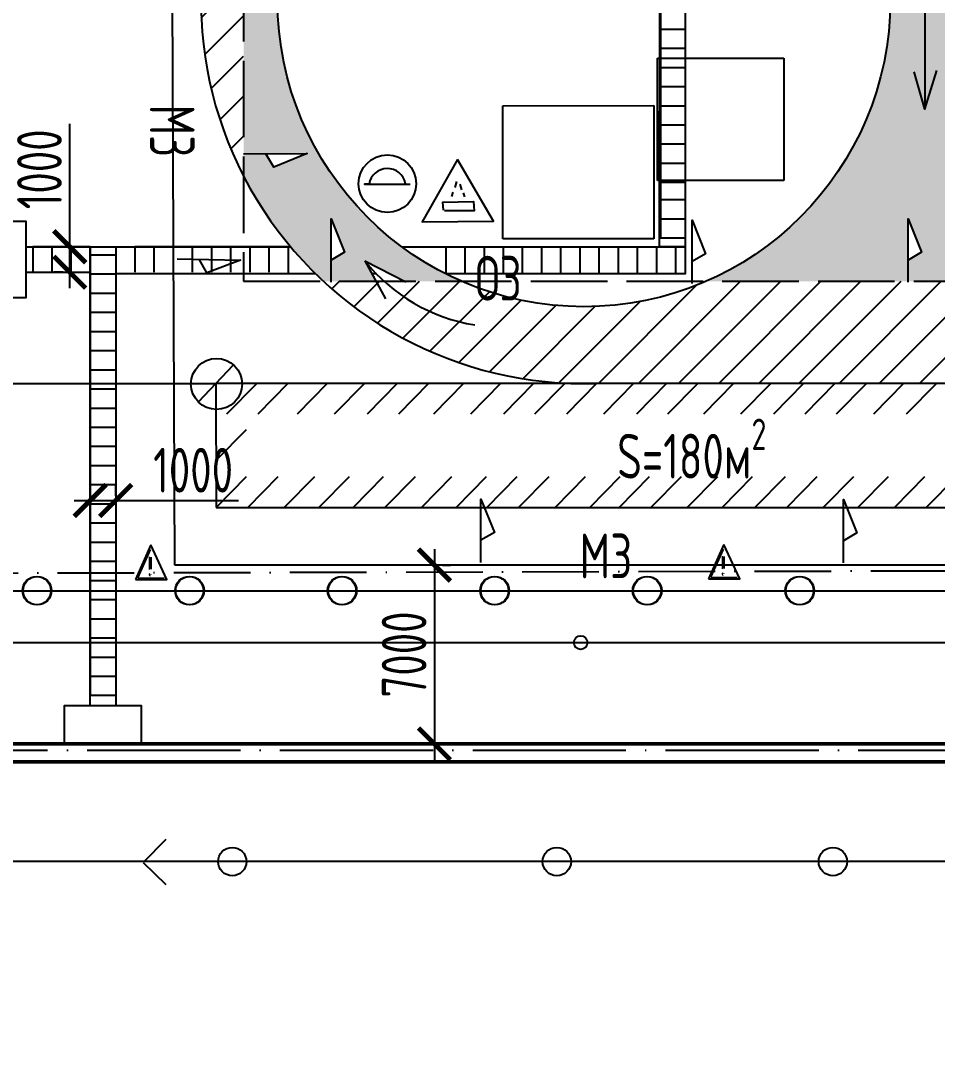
# Paper-space layout 'СГП' of a CAD drawing. Header units: millimetres. Extents: x 1 to 2190, y 0 to 1001.
# Drawn here: x 335.8 to 407.6, y 249.8 to 331 of the extents above; entities that cross this region are included whole.
import ezdxf

# ---------------------------------------------------------------- set-up
doc = ezdxf.new("R2010")
doc.units = ezdxf.units.MM
doc.header["$LTSCALE"] = 0.5
for name, pattern in [('ACAD_ISO02W100', [15, 12, -3]), ('ACAD_ISO04W100', [30, 24, -3, 0, -3]), ('ACAD_ISO10W100', [18, 12, -3, 0, -3])]:
    doc.linetypes.add(name, pattern=pattern)
for name, color, linetype in [('оси', 7, 'ACAD_ISO04W100'), ('построения', 6, 'Continuous'), ('размеры', 7, 'Continuous'), ('тонкие', 7, 'Continuous')]:
    doc.layers.add(name, color=color, linetype=linetype)
doc.layers.add('ТОЛСТЫЕ', color=1, linetype='Continuous', lineweight=50)
doc.layers.add('ТОНКИЕе', color=7, linetype='Continuous', lineweight=25)
doc.styles.add('Наклонный', font='isocpeur.ttf', dxfattribs={"width": 0.7, "height": 3.5})
doc.linetypes.add('119-1 Кабель высоковольтный подземный', pattern='A,8,-2,[31,Russia-GOST_Topo.shx,S=0.15,R=180,X=0,Y=0],1,[31,Russia-GOST_Topo.shx,S=0.1,R=180,X=0,Y=0],6,[31,Russia-GOST_Topo.shx,S=0.1,R=0,X=0,Y=0],1,[31,Russia-GOST_Topo.shx,S=0.15,R=0,X=0,Y=0],-2', length=20)
doc.linetypes.add('486 Границы государственных заповедников', pattern='A,0,3,[11,Russia-GOST_Topo.shx,S=0.05,R=0,X=0,Y=0],3,-2,3,[11,Russia-GOST_Topo.shx,S=0.05,R=180,X=0,Y=0],3,-2', length=16)
doc.dimstyles.new('СТРОИТЕЛЬНЫЙ', dxfattribs={"dimtxt": 3.5, "dimasz": 2.5, "dimexe": 1.25, "dimexo": 0.625, "dimtad": 1, "dimdec": 0, "dimlfac": 500, "dimdsep": 46, "dimtxsty": 'Наклонный', "dimblk1": 'ARCHTICK', "dimblk2": 'ARCHTICK', "dimsah": 1, "dimcen": 0, "dimdle": 1.25, "dimadec": 0, "dimazin": 0, "dimtfac": 0.75, "dimtdec": 0, "dimtmove": 0, "dimatfit": 3, "dimldrblk": 'ARCHTICK', "dimfxl": 1, "dimtolj": 1, "dimtzin": 0, "dimarcsym": 0})
picture_1 = doc.add_image_def('image2.png', size_in_pixel=(508, 491))
picture_2 = doc.add_image_def('image3.png', size_in_pixel=(320, 282))
pattern_1 = [(45, (-0.07652394765045756, 0.05258672223175154), (-1.571544821187102, 1.571544821187102), [])]

# ---------------------------------------------------------------- blocks, each defined once
blk = doc.blocks.new('_ArchTick')
at = {"color": 0, "linetype": 'ByBlock', "const_width": 0.15}
blk.add_lwpolyline([(-0.5, -0.5), (0.5, 0.5)], dxfattribs=at)
blk = doc.blocks.new('*D859')
at = {"layer": 'Defpoints', "color": 0, "transparency": 16777216}
for p in [(368.1981879069712, 288.3568767753016), (347.9125243364034, 274.3582219300297), (368.1981879069717, 274.3582219300297)]:
    blk.add_point(p, dxfattribs=at)
at = {"layer": 'размеры', "color": 0, "lineweight": -2, "transparency": 16777216}
for p, q in [((368.1981879069717, 289.6068767753016), (368.1981879069717, 273.1082219300297)), ((368.8231879069712, 288.3568767753016), (369.4481879069717, 288.3568767753016)), ((348.5375243364034, 274.3582219300297), (369.4481879069717, 274.3582219300297))]:
    blk.add_line(p, q, dxfattribs=at)
at = {"layer": 'размеры', "color": 0, "lineweight": -2, "transparency": 16777216, "xscale": 2.5, "yscale": 2.5, "zscale": 2.5}
for p, rotation in [((368.1981879069717, 288.3568767753016), 90), ((368.1981879069717, 274.3582219300297), 270)]:
    blk.add_blockref('_ArchTick', p, dxfattribs=dict(at, rotation=rotation))
at = {"layer": 'размеры', "color": 0, "transparency": 16777216, "insert": (365.8231879069717, 281.3575493526656), "char_height": 3.5, "attachment_point": 5, "rotation": 90, "style": 'Наклонный'}
blk.add_mtext('\\A1;7000', dxfattribs=at)
blk = doc.blocks.new('*D992')
at = {"layer": 'Defpoints', "color": 0, "transparency": 16777216}
for p in [(339.6342780883472, 313.288866231655), (339.7308509269052, 313.288866231655), (339.7308509269052, 311.288866231655)]:
    blk.add_point(p, dxfattribs=at)
at = {"layer": 'размеры', "color": 0, "lineweight": -2, "transparency": 16777216}
for p, q in [((339.6342780883472, 313.288866231655), (339.6342780883472, 322.918866231655)), ((339.1058509269052, 313.288866231655), (338.3842780883472, 313.288866231655)), ((339.6342780883472, 310.038866231655), (339.6342780883472, 313.288866231655)), ((339.1058509269052, 311.288866231655), (338.3842780883472, 311.288866231655))]:
    blk.add_line(p, q, dxfattribs=at)
at = {"layer": 'размеры', "color": 0, "lineweight": -2, "transparency": 16777216, "xscale": 2.5, "yscale": 2.5, "zscale": 2.5}
for p, rotation in [((339.6342780883472, 313.288866231655), 90), ((339.6342780883472, 311.288866231655), 270)]:
    blk.add_blockref('_ArchTick', p, dxfattribs=dict(at, rotation=rotation))
at = {"layer": 'размеры', "color": 0, "transparency": 16777216, "insert": (337.2592780883472, 319.3538662316549), "char_height": 3.5, "attachment_point": 5, "rotation": 90, "style": 'Наклонный'}
blk.add_mtext('\\A1;1000', dxfattribs=at)
blk = doc.blocks.new('*D993')
at = {"layer": 'Defpoints', "color": 0, "transparency": 16777216}
for p in [(341.2308509269051, 293.161807571384), (343.2308509269051, 293.4152042050182), (343.2308509269051, 293.161807571384)]:
    blk.add_point(p, dxfattribs=at)
at = {"layer": 'размеры', "color": 0, "lineweight": -2, "transparency": 16777216}
for p, q in [((341.2308509269051, 293.786807571384), (341.2308509269051, 294.6652042050182)), ((343.2308509269051, 293.786807571384), (343.2308509269051, 294.6652042050182)), ((339.9808509269051, 293.4152042050182), (343.2308509269051, 293.4152042050182)), ((343.2308509269051, 293.4152042050182), (352.8608509269051, 293.4152042050182))]:
    blk.add_line(p, q, dxfattribs=at)
at = {"layer": 'размеры', "color": 0, "lineweight": -2, "transparency": 16777216, "xscale": 2.5, "yscale": 2.5, "zscale": 2.5, "rotation": 180}
blk.add_blockref('_ArchTick', (341.2308509269051, 293.4152042050182), dxfattribs=at)
at = {"layer": 'размеры', "color": 0, "lineweight": -2, "transparency": 16777216, "xscale": 2.5, "yscale": 2.5, "zscale": 2.5}
blk.add_blockref('_ArchTick', (343.2308509269051, 293.4152042050182), dxfattribs=at)
at = {"layer": 'размеры', "color": 0, "transparency": 16777216, "insert": (349.2958509269051, 295.7902042050182), "char_height": 3.5, "attachment_point": 5, "style": 'Наклонный'}
blk.add_mtext('\\A1;1000', dxfattribs=at)

psp = doc.layouts.new('СГП')

# ---------------------------------------------------------------- hatches: boundary and pattern name
at = {"layer": 'тонкие', "transparency": 33554687}
h = psp.add_hatch(dxfattribs=at)
h.set_pattern_fill('AR-SAND', scale=0.03)
h.set_pattern_definition([(37.50000000000001, (-0.07652394765045756, 0.05258672223175154), (-0.04800093887952137, 1.468239711988027), [0, -1.15824, 0, -1.2954, 0, -1.23825]), (7.499999999999999, (-0.07652394765045756, 0.05258672223175154), (1.348569849414008, 2.150475301705063), [0, -0.6248400000000001, 0, -1.04394, 0, -0.40005]), (327.5, (-1.013783947650458, 0.05258672223175154), (2.372977110724374, 0.004311554035637286), [0, -0.3809999999999999, 0, -1.3716, 0, -1.7907]), (317.5, (-1.013783947650458, 0.05258672223175154), (2.290669357416891, 0.6687879697716489), [0, -0.1905, 0, -0.8991599999999998, 0, -1.0287])])
edge = h.paths.add_edge_path()
edge.add_arc((379.9065219241184, 332.5956361579951), 24, 0, 180, ccw=False)
edge.add_arc((379.9065219241184, 332.5956361579951), 23.99999999999994, -66.47293818275631, 0, ccw=False)
edge.add_line((389.4868939618806, 310.5907168984735), (405.2976800068345, 310.5907168984735))
edge.add_line((405.2976800068345, 310.5907168984735), (405.2976800068345, 315.480923260809))
edge.add_line((405.2976800068345, 315.480923260809), (406.3523534085098, 312.86384518681))
edge.add_line((406.3523534085098, 312.86384518681), (405.2976800068345, 312.2520599928684))
edge.add_line((405.2976800068345, 312.2520599928684), (405.2976800068345, 310.5907168984735))
edge.add_line((405.2976800068345, 310.5907168984735), (409.9527177777806, 310.5907168984735))
edge.add_line((409.9527177777806, 310.5907168984735), (409.9052565136282, 332.3200948214534))
edge.add_arc((379.9065219241162, 332.5956361579969), 30.00000000000216, 359.473747411962, 360.2285509404286)
edge.add_line((409.9062832466385, 332.7153048332082), (409.9062832466385, 356.5956361579951))
edge.add_line((409.9062832466385, 356.5956361579951), (436.4629126389582, 356.5956361579951))
edge.add_line((436.4629126389582, 356.5956361579951), (436.4629126389582, 358.919885842806))
edge.add_line((436.4629126389582, 358.919885842806), (442.4629126389582, 358.919885842806))
edge.add_line((442.4629126389582, 358.919885842806), (442.4629126389582, 360.719885842806))
edge.add_line((442.4629126389582, 360.719885842806), (436.4629126389582, 360.719885842806))
edge.add_line((436.4629126389582, 360.719885842806), (436.4629126389582, 363.0441355276169))
edge.add_line((436.4629126389582, 363.0441355276169), (409.9062832466385, 363.0441355276169))
edge.add_line((409.9062832466385, 363.0441355276169), (409.9062832466385, 372.1466247421958))
edge.add_line((409.9062832466385, 372.1466247421958), (403.9027515878675, 372.1466247421958))
edge.add_line((403.9027515878675, 372.1466247421958), (403.9027515878675, 362.5859626339478))
edge.add_line((403.9027515878675, 362.5859626339478), (379.9065219241021, 362.5859626339478))
edge.add_arc((379.9109073078347, 332.5802067360358), 30.00575621837704, 90.00837385928516, 115.4417158795314)
edge.add_line((367.0206528928056, 359.6760873704145), (365.180149996715, 358.1752190578204))
edge.add_line((365.180149996715, 358.1752190578204), (362.1715987978714, 356.7806682982668))
edge.add_arc((379.9109073078346, 332.5802067360358), 30.00575621837706, 126.2419862680872, 144.9660762933177)
edge.add_line((355.3418251241594, 349.8053513475764), (358.0278099194546, 349.8218453758966))
edge.add_line((358.0278099194546, 349.8218453758966), (355.417257577878, 348.7511212744139))
edge.add_line((355.417257577878, 348.7511212744139), (355.0481020425318, 349.3786090581707))
edge.add_arc((379.9109073078341, 332.5802067360359), 30.00575621837663, 145.9553132413159, 152.7111617675321)
edge.add_line((353.2445947649949, 346.3371388651213), (353.2445947649949, 320.5568770986203))
edge.add_line((353.2445947649949, 320.5568770986203), (358.2176700153849, 320.587415634863))
edge.add_line((358.2176700153849, 320.587415634863), (355.6071176738083, 319.5166915333803))
edge.add_line((355.6071176738083, 319.5166915333803), (354.9888676245153, 320.5675882858145))
edge.add_line((354.9888676245153, 320.5675882858145), (353.2445947649949, 320.5568770986203))
edge.add_line((353.2445947649949, 320.5568770986203), (353.2445947649949, 318.8232746069505))
edge.add_arc((379.9109073078345, 332.5802067360359), 30.00575621837696, 207.2888382324677, 227.1252131893445)
edge.add_line((359.4950374287328, 310.5907168984735), (360.1063415859771, 310.5907168984735))
edge.add_line((360.1063415859771, 310.5907168984735), (360.1063415859771, 315.480923260809))
edge.add_line((360.1063415859771, 315.480923260809), (361.1610149876524, 312.86384518681))
edge.add_line((361.1610149876524, 312.86384518681), (360.1063415859771, 312.2520599928684))
edge.add_line((360.1063415859771, 312.2520599928684), (360.1063415859771, 310.5907168984735))
edge.add_line((360.1063415859771, 310.5907168984735), (363.6153076545853, 310.5907168984735))
edge.add_line((363.6153076545853, 310.5907168984735), (362.7444969821618, 312.1932273873029))
edge.add_line((362.7444969821618, 312.1932273873029), (365.8654393134088, 310.5907168984735))
edge.add_line((365.8654393134088, 310.5907168984735), (370.3261498863561, 310.5907168984735))
edge.add_arc((379.9065219241183, 332.5956361579951), 23.99999999999998, 180, 246.4729381827563, ccw=False)
h.paths.add_polyline_path([(359.9262615330826, 346.0059550945744), (359.9573722796258, 345.877375973726), (364.9893577501672, 352.6033794099621), (364.958247003624, 352.7319585308105)], flags=16)
h = psp.add_hatch(dxfattribs=at)
h.set_pattern_fill('ANSI31', scale=0.7)
h.set_pattern_definition(pattern_1)
h.paths.add_polyline_path([(353.2445947649949, 318.8232746069505), (353.2445947649949, 346.3371388651212, 0.09562956746760988), (350.0402269077579, 335.4241228165749), (352.7242259076409, 335.3743697826212), (350.0880503314555, 334.36838173044), (349.9717171357055, 334.5777797819506, 0.1365651932463339)])
h = psp.add_hatch(dxfattribs=at)
h.set_pattern_fill('ANSI31', scale=0.7)
h.set_pattern_definition(pattern_1)
h.paths.add_polyline_path([(389.4868939618806, 310.5907168984735, -0.2082466873535364), (370.3261498863561, 310.5907168984735), (359.4950374287328, 310.5907168984735, 0.1807758244617397), (378.9230280037614, 302.5907168984735), (415.4208244385296, 302.5907168984735, -0.1036369213771564), (409.9568798982547, 308.6851568516201), (409.9527177777806, 310.5907168984735)])

# ---------------------------------------------------------------- linework, layer by layer
at = {"color": 23, "true_color": 0xe48653}
for p, q in [((347.1511658872811, 266.8598355901211), (345.3734658872811, 265.0818355901211)), ((345.3734658872811, 265.0818355901211), (347.1511658872811, 263.3458355901211))]:
    psp.add_line(p, q, dxfattribs=at)
at = {"layer": 'оси', "color": 0}
psp.add_lwpolyline([(295.6973477922802, 273.8568767753014), (475.6973477922802, 273.8568767753014), (475.6973477922802, 129.8568767753014), (295.6973477922802, 129.8568767753014), (295.6973477922802, 273.8568767753014)], dxfattribs=at)
at = {"layer": 'ТОЛСТЫЕ', "color": 0}
psp.add_lwpolyline([(295.1973477922802, 129.8568767753014), (295.1973477922802, 129.8568767753014), (295.1973477922802, 273.8568767753014), (295.1973477922802, 274.3568767753014), (475.6973477922802, 274.3568767753014), (476.1973477922802, 274.3568767753014), (476.1973477922802, 129.8568767753014), (476.1973477922802, 129.3568767753014), (295.1973477922802, 129.3568767753014), (295.1973477922802, 129.8568767753014)], dxfattribs=at)
psp.add_lwpolyline([(296.5271920399346, 272.9638091872043), (473.6179863101815, 272.9638091872043), (474.9001166623157, 130.4761041061142), (296.5271920399346, 131.5697686402277)], close=True, dxfattribs=at)
at = {"layer": 'ТОНКИЕе', "color": 153, "linetype": '486 Границы государственных заповедников'}
for p, q in [((347.8581154071506, 288.3568767753014), (347.1973477922802, 458.3631220837307)), ((347.9125243364033, 274.3582219300296), (347.9125243364033, 274.3582219300296))]:
    psp.add_line(p, q, dxfattribs=at)
at = {"layer": 'ТОНКИЕе', "color": 237, "linetype": 'ACAD_ISO02W100', "true_color": 0x8a2466}
for p, q in [((353.2445947649949, 440.3631220837307), (353.2445947649949, 310.5907168984735)), ((353.2445947649949, 274.3568767753014), (353.2445947649949, 274.3568767753014))]:
    psp.add_line(p, q, dxfattribs=at)
at = {"layer": 'ТОНКИЕе'}
for p, q in [((341.2308509269051, 277.3568767753014), (341.2308509269051, 313.288866231655)), ((343.2308509269051, 313.2888662316549), (343.2308509269051, 277.3568767753014))]:
    psp.add_line(p, q, dxfattribs=at)
at = {"layer": 'ТОНКИЕе', "color": 153, "linetype": '119-1 Кабель высоковольтный подземный'}
for p in [(490.1856336120308, 288.3568767753017), (347.8581154071506, 288.3568767753014)]:
    psp.add_line(p, (347.8581154071506, 288.3568767753014), dxfattribs=at)
at = {"layer": 'ТОНКИЕе', "color": 0}
for points in [[(365.6499923670569, 313.2888662316549), (387.8408471982078, 313.2888662316549), (385.8408471982078, 313.2888662316549), (385.888881631068, 355.8380837988238)], [(387.8408471982077, 355.2461655656038), (387.8408471982078, 311.161807571384), (369.1087910458378, 311.161807571384)], [(341.2308509269051, 313.2888662316549), (356.9285317173804, 313.2888662316549)], [(356.7308509269051, 313.2888662316549), (356.7308509269051, 311.161807571384)], [(369.1087910458378, 311.161807571384), (369.1087910458378, 313.2888662316549)], [(370.6087910458378, 311.161807571384), (370.6087910458378, 313.2888662316549)], [(370.6087910458378, 311.161807571384), (370.6087910458378, 313.2888662316549)], [(372.1087910458378, 311.161807571384), (372.1087910458378, 313.2888662316549)], [(372.1087910458378, 311.161807571384), (372.1087910458378, 313.2888662316549)], [(373.6087910458378, 311.161807571384), (373.6087910458378, 313.2888662316549)], [(373.6087910458378, 311.161807571384), (373.6087910458378, 313.2888662316549)], [(375.1087910458378, 311.161807571384), (375.1087910458378, 313.2888662316549)], [(375.1087910458378, 311.161807571384), (375.1087910458378, 313.2888662316549)], [(376.6087910458378, 311.161807571384), (376.6087910458378, 313.2888662316549)], [(376.6087910458378, 311.161807571384), (376.6087910458378, 313.2888662316549)], [(378.1087910458378, 311.161807571384), (378.1087910458378, 313.2888662316549)], [(378.1087910458378, 311.161807571384), (378.1087910458378, 313.2888662316549)], [(379.6087910458378, 311.161807571384), (379.6087910458378, 313.2888662316549)], [(379.6087910458378, 311.161807571384), (379.6087910458378, 313.2888662316549)], [(381.1087910458378, 311.161807571384), (381.1087910458378, 313.2888662316549)], [(381.1087910458378, 311.161807571384), (381.1087910458378, 313.2888662316549)], [(382.6087910458378, 311.161807571384), (382.6087910458378, 313.2888662316549)], [(382.6087910458378, 311.161807571384), (382.6087910458378, 313.2888662316549)], [(384.1087910458378, 311.161807571384), (384.1087910458378, 313.2888662316549)], [(384.1087910458378, 311.161807571384), (384.1087910458378, 313.2888662316549)], [(385.6087910458378, 311.161807571384), (385.6087910458378, 313.2888662316549)], [(385.6087910458378, 311.161807571384), (385.6087910458378, 313.2888662316549)], [(387.1087910458378, 311.161807571384), (387.1087910458378, 313.2888662316549)], [(358.8966839469698, 311.161807571384), (343.230850926905, 311.161807571384)], [(363.6552231048404, 311.161807571384), (363.3049746762001, 311.161807571384)]]:
    psp.add_lwpolyline(points, dxfattribs=at)
at = {"layer": 'ТОНКИЕе'}
for points in [[(406.6061064496744, 333.9461722485034), (406.6061064496744, 324.0563580524944), (407.5652314576937, 327.100170358241)], [(385.9027515878675, 331.8380837988238), (385.9027515878675, 330.3380837988238), (387.8408471982077, 330.3380837988238)], [(385.9027515878675, 330.3380837988238), (385.9027515878675, 328.8380837988238), (387.8408471982077, 328.8380837988238)], [(385.9027515878675, 328.8380837988238), (385.9027515878675, 327.3380837988238), (387.8408471982077, 327.3380837988238)], [(385.9027515878675, 327.3380837988238), (385.9027515878675, 325.8380837988238), (387.8408471982077, 325.8380837988238)], [(406.6061064496744, 324.0563580524944), (405.7870286537354, 326.9768159043528)], [(385.9027515878675, 325.8380837988238), (385.9027515878675, 324.3380837988238), (387.8408471982077, 324.3380837988238)], [(385.9027515878675, 324.3380837988238), (385.9027515878675, 322.8380837988238), (387.8408471982077, 322.8380837988238)], [(385.9027515878675, 322.8380837988238), (385.9027515878675, 321.3380837988238), (387.8408471982077, 321.3380837988238)], [(385.9027515878675, 321.3380837988238), (385.9027515878675, 319.8380837988238), (387.8408471982077, 319.8380837988238)], [(385.9027515878675, 319.8380837988238), (385.9027515878675, 318.3380837988238), (387.8408471982077, 318.3380837988238)], [(369.8167006804324, 317.9266176518522), (369.9508396693918, 318.4067973561368)], [(385.9027515878675, 318.486859045814), (385.9027515878675, 316.986859045814), (387.8408471982077, 316.986859045814)], [(363.0897949226446, 318.1994431515427), (362.726475901236, 318.1994431515427), (366.2904572992993, 318.1994431515427)], [(369.5596036244087, 317.2342622362939), (369.6713871843349, 317.5581062779888)], [(370.1832463247401, 318.1835930734524), (370.3098672181968, 317.7466127746534)], [(370.4479961861689, 317.5051255975127), (370.5515945158368, 317.2061392321102)], [(368.9112769381609, 316.151064722525), (368.8665660800934, 316.7875830311359), (371.2698484709226, 316.8434171963468), (371.3033848218511, 316.106397390357), (368.9895241471568, 316.106397390357)], [(385.9027515878675, 316.986859045814), (385.9027515878675, 315.486859045814), (387.8408471982077, 315.486859045814)], [(333.1973477922802, 315.2888662316549), (333.1973477922802, 315.2888662316549), (336.1973477922802, 315.2888662316549), (336.1973477922802, 309.2888662316549), (333.1973477922802, 309.2888662316549), (333.1973477922802, 309.2888662316549)], [(385.9027515878675, 315.486859045814), (385.9027515878675, 313.986859045814), (387.8408471982077, 313.986859045814)], [(336.1973477922802, 313.2888662316549), (341.2308509269051, 313.2888662316549)], [(338.2308509269051, 313.2888662316549), (336.7308509269051, 313.2888662316549), (336.7308509269051, 311.2888662316549)], [(339.7308509269051, 313.2888662316549), (338.2308509269051, 313.2888662316549), (338.2308509269051, 311.2888662316549)], [(341.2308509269051, 313.2888662316549), (339.7308509269051, 313.2888662316549), (339.7308509269051, 311.2888662316549)], [(341.2308509269051, 313.2888662316549), (341.2308509269051, 312.661807571384), (343.230850926905, 312.661807571384)], [(341.2308509269051, 312.661807571384), (341.2308509269051, 311.161807571384), (343.230850926905, 311.161807571384)], [(346.2308509269051, 313.2888662316549), (344.7308509269051, 313.2888662316549), (344.7308509269051, 311.2888662316549)], [(347.7308509269051, 313.2888662316549), (346.2308509269051, 313.2888662316549), (346.2308509269051, 311.2888662316549)], [(349.2308509269051, 313.2888662316549), (347.7308509269051, 313.2888662316549), (347.7308509269051, 311.2888662316549)], [(350.7308509269051, 313.2888662316549), (349.2308509269051, 313.2888662316549), (349.2308509269051, 311.2888662316549)], [(352.2308509269051, 313.2888662316549), (350.7308509269051, 313.2888662316549), (350.7308509269051, 311.2888662316549)], [(353.7308509269051, 313.2888662316549), (352.2308509269051, 313.2888662316549), (352.2308509269051, 311.2888662316549)], [(355.2308509269051, 313.2888662316549), (353.7308509269051, 313.2888662316549), (353.7308509269051, 311.2888662316549)], [(356.7308509269051, 313.2888662316549), (355.2308509269051, 313.2888662316549), (355.2308509269051, 311.2888662316549)], [(362.7444969821618, 312.193227387303), (364.3675615599959, 309.206380656557)], [(362.7444969821618, 312.1932273873029), (365.9560208815265, 310.5442059740166)], [(336.1973477922802, 311.2888662316549), (341.2308509269051, 311.2888662316549)], [(341.2308509269051, 311.161807571384), (341.2308509269051, 309.661807571384), (343.230850926905, 309.661807571384)], [(341.2308509269051, 309.661807571384), (341.2308509269051, 308.161807571384), (343.230850926905, 308.161807571384)], [(341.2308509269051, 308.161807571384), (341.2308509269051, 306.661807571384), (343.230850926905, 306.661807571384)], [(341.2308509269051, 306.661807571384), (341.2308509269051, 305.161807571384), (343.230850926905, 305.161807571384)], [(341.2308509269051, 305.161807571384), (341.2308509269051, 303.661807571384), (343.230850926905, 303.661807571384)], [(341.2308509269051, 303.661807571384), (341.2308509269051, 302.161807571384), (343.230850926905, 302.161807571384)], [(341.2308509269051, 302.161807571384), (341.2308509269051, 300.661807571384), (343.230850926905, 300.661807571384)], [(341.2308509269051, 300.661807571384), (341.2308509269051, 299.161807571384), (343.230850926905, 299.161807571384)], [(341.2308509269051, 299.161807571384), (341.2308509269051, 297.661807571384), (343.230850926905, 297.661807571384)], [(341.2308509269051, 297.661807571384), (341.2308509269051, 296.161807571384), (343.230850926905, 296.161807571384)], [(341.2308509269051, 296.161807571384), (341.2308509269051, 294.661807571384), (343.230850926905, 294.661807571384)], [(341.2308509269051, 294.661807571384), (341.2308509269051, 293.161807571384), (343.230850926905, 293.161807571384)], [(341.2308509269051, 293.161807571384), (341.2308509269051, 291.661807571384), (343.230850926905, 291.661807571384)], [(341.2308509269051, 291.661807571384), (341.2308509269051, 290.161807571384), (343.230850926905, 290.161807571384)], [(341.2308509269051, 290.161807571384), (341.2308509269051, 288.661807571384), (343.230850926905, 288.661807571384)], [(341.2308509269051, 288.661807571384), (341.2308509269051, 287.161807571384), (343.230850926905, 287.161807571384)], [(341.2308509269051, 287.161807571384), (341.2308509269051, 285.661807571384), (343.230850926905, 285.661807571384)], [(341.2308509269051, 285.661807571384), (341.2308509269051, 284.161807571384), (343.230850926905, 284.161807571384)], [(341.2308509269051, 284.161807571384), (341.2308509269051, 282.661807571384), (343.230850926905, 282.661807571384)], [(341.2308509269051, 282.661807571384), (341.2308509269051, 281.161807571384), (343.230850926905, 281.161807571384)], [(341.2308509269051, 281.161807571384), (341.2308509269051, 279.661807571384), (343.230850926905, 279.661807571384)], [(341.2308509269051, 279.661807571384), (341.2308509269051, 278.161807571384), (343.230850926905, 278.161807571384)], [(342.2308509269051, 274.3568767753014), (339.2308509269051, 274.3568767753014), (339.230850926905, 277.3568767753013), (345.230850926905, 277.3568767753013), (345.230850926905, 274.3568767753014)], [(342.2308509269051, 274.3568767753014), (340.2308509269051, 274.3568767753014)], [(343.2308509269051, 274.3568767753014), (341.2308509269051, 274.3568767753014)]]:
    psp.add_lwpolyline(points, dxfattribs=at)
at = {"layer": 'ТОНКИЕе', "color": 237, "true_color": 0x8a2466}
for points in [[(353.2555130594874, 320.5569441454103), (358.2176700153849, 320.587415634863), (355.6071176738083, 319.5166915333803), (354.9888676245153, 320.5675882858145)], [(360.1063415859771, 310.5186727465129), (360.1063415859771, 315.480923260809), (361.1610149876524, 312.86384518681), (360.1063415859771, 312.2520599928684)], [(388.3857526097927, 310.4038283802687), (388.3857526097927, 315.3660788945649), (389.4404260114679, 312.7490008205659), (388.3857526097927, 312.1372156266243)], [(405.2976800068345, 310.5186727465129), (405.2976800068345, 315.480923260809), (406.3523534085098, 312.86384518681), (405.2976800068345, 312.2520599928684)]]:
    psp.add_lwpolyline(points, dxfattribs=at)
at = {"layer": 'ТОНКИЕе'}
psp.add_lwpolyline([(369.9956916521187, 320.1189558565761), (367.2376232459623, 315.2434894584605), (372.8389352051059, 315.2926653524116)], close=True, dxfattribs=at)
at = {"layer": 'ТОНКИЕе', "color": 153}
for points in [[(348.0486189338299, 312.3403918225465), (353.0100171113579, 312.2484228568368), (350.3738415351725, 311.2424348046557), (349.7817084463892, 312.308265707236)], [(371.8432287325095, 288.5664279952788), (371.8432287325095, 293.5286785095749), (372.8979021341847, 290.911600435576), (371.8432287325095, 290.2998152416343)], [(400.2391949715984, 288.5291972054437), (400.2391949715984, 293.4914477197398), (401.2938683732737, 290.8743696457408), (400.2391949715984, 290.2625844517992)]]:
    psp.add_lwpolyline(points, dxfattribs=at)
at = {"layer": 'ТОНКИЕе', "color": 237, "linetype": 'ACAD_ISO02W100', "true_color": 0x8a2466}
psp.add_lwpolyline([(353.2445947649949, 310.5907168984735), (353.2445947649949, 310.5907168984735), (431.6303240661109, 310.5907168984735)], dxfattribs=at)
at = {"layer": 'ТОНКИЕе', "color": 30}
for points in [[(349.7140903125539, 301.1327016969174), (352.4490460663208, 304.0487321000297)], [(351.128815162152, 302.5464037871507), (333.2445947649949, 302.5464037871507)], [(429.1833631332856, 302.5907168984735), (353.1283241889296, 302.5907168984735)]]:
    psp.add_lwpolyline(points, dxfattribs=at)
at = {"layer": 'ТОНКИЕе', "color": 241}
for points in [[(351.0899733345368, 292.8622238929024), (431.6303240661109, 292.8622238929024), (431.6303240661109, 302.5907168984735), (351.0815681894373, 302.5907168984735), (351.0899733345368, 292.8622238929024)], [(354.2802393083693, 302.5907168984735), (351.9194186230256, 300.1885613966181)], [(356.7272002411946, 302.5907168984735), (354.3663795558509, 300.1885613966181)], [(359.8085559479132, 302.5907168984735), (357.4477352625694, 300.1885613966181)], [(362.7086568833201, 302.5907168984735), (360.3478361979764, 300.1885613966181)], [(365.2915573574774, 302.5907168984735), (362.9307366721336, 300.1885613966181)], [(367.7385182903026, 302.5907168984735), (365.3776976049589, 300.1885613966181)], [(370.4765481067107, 302.5907168984735), (368.1157274213669, 300.1885613966181)], [(373.3766490421176, 302.5907168984735), (371.0158283567739, 300.1885613966181)], [(375.9595495162748, 302.5907168984735), (373.5987288309311, 300.1885613966181)], [(378.4065104491001, 302.5907168984735), (376.0456897637563, 300.1885613966181)], [(380.898786611906, 302.5907168984735), (378.5379659265622, 300.1885613966181)], [(383.7988875473129, 302.5907168984735), (381.4380668619692, 300.1885613966181)], [(386.3817880214701, 302.5907168984735), (384.0209673361264, 300.1885613966181)], [(388.8287489542954, 302.5907168984735), (386.4679282689517, 300.1885613966181)], [(391.6382194297439, 302.5907168984735), (389.2773987444002, 300.1885613966181)], [(394.5383203651509, 302.5907168984735), (392.1774996798071, 300.1885613966181)], [(397.1212208393081, 302.5907168984735), (394.7604001539643, 300.1885613966181)], [(399.5681817721334, 302.5907168984735), (397.2073610867896, 300.1885613966181)], [(402.0402290195207, 302.5907168984735), (399.6794083341769, 300.1885613966181)], [(404.9403299549276, 302.5907168984735), (402.5795092695839, 300.1885613966181)], [(407.5232304290848, 302.5907168984735), (405.1624097437411, 300.1885613966181)], [(353.4476077525588, 298.9523085127712), (351.0867870672151, 296.5501530109157)], [(353.4507940198806, 295.2643793947578), (351.0899733345368, 292.8622238929024)], [(355.9430701826855, 295.2643793947578), (353.5822494973418, 292.8622238929024)], [(358.7978558881137, 295.2643793947578), (356.4370352027699, 292.8622238929024)], [(361.516702052209, 295.2643793947578), (359.1558813668653, 292.8622238929024)], [(364.1902329863247, 295.2643793947578), (361.8294123009809, 292.8622238929024)], [(366.6825091491297, 295.2643793947578), (364.3216884637859, 292.8622238929024)], [(369.5372948545578, 295.2643793947578), (367.1764741692141, 292.8622238929024)], [(372.2561410186532, 295.2643793947578), (369.8953203333094, 292.8622238929024)], [(374.6577867214997, 295.2643793947578), (372.2969660361559, 292.8622238929024)], [(377.1500628843046, 295.2643793947578), (374.7892421989609, 292.8622238929024)], [(380.0048485897328, 295.2643793947578), (377.6440279043891, 292.8622238929024)], [(382.7236947538282, 295.2643793947578), (380.3628740684844, 292.8622238929024)], [(385.0214597496857, 295.2643793947578), (382.6606390643419, 292.8622238929024)], [(387.5137359124906, 295.2643793947578), (385.1529152271469, 292.8622238929024)], [(390.3685216179188, 295.2643793947578), (388.0077009325751, 292.8622238929024)], [(393.0873677820142, 295.2643793947578), (390.7265470966704, 292.8622238929024)], [(395.6702744047785, 295.2643793947578), (393.3094537194347, 292.8622238929024)], [(398.1625505675834, 295.2643793947578), (395.8017298822397, 292.8622238929024)], [(401.0173362730116, 295.2643793947578), (398.6565155876679, 292.8622238929024)], [(403.7361824371069, 295.2643793947578), (401.3753617517632, 292.8622238929024)], [(406.590961993928, 295.2643793947578), (404.2301413085843, 292.8622238929024)], [(409.083238156733, 295.2643793947578), (406.7224174713892, 292.8622238929024)]]:
    psp.add_lwpolyline(points, dxfattribs=at)
at = {"layer": 'ТОНКИЕе', "color": 52, "true_color": 0xe6dc28}
for points in [[(345.9916461754892, 289.9342522296997), (344.7916939670367, 287.2279379015499)], [(344.7916939670367, 287.2279379015499), (347.2330911760282, 287.2279379015499), (345.9916461754892, 289.9342522296997)], [(390.8732702752468, 289.9812140508442), (389.6733180667943, 287.2748997226944)], [(389.6733180667943, 287.2748997226944), (392.1147152757858, 287.2748997226944), (390.8732702752468, 289.9812140508442)], [(345.9861687856637, 288.9894101834215), (345.9861687856637, 288.0386513180669)], [(390.8677928854213, 289.0363720045661), (390.8677928854213, 288.0856131392115)], [(345.9861687856637, 287.6216520769694), (345.9861687856637, 287.6466719817976)], [(390.8677928854213, 287.668613898114), (390.8677928854213, 287.6936338029422)], [(344.7916939670367, 287.2279379015499), (347.2330911760282, 287.2279379015499)], [(389.6733180667943, 287.2748997226944), (392.1147152757858, 287.2748997226944)]]:
    psp.add_lwpolyline(points, dxfattribs=at)
at = {"layer": 'ТОНКИЕе', "lineweight": 5}
for points in [[(344.9911380732019, 287.3700383529867), (345.9955707850222, 289.5708567882729)], [(345.8657060243786, 289.0130700140662), (345.8636015236152, 288.0153240603067)], [(389.8727621729595, 287.4170001741313), (390.8771948847798, 289.6178186094175)], [(390.7473301241362, 289.0600318352107), (390.7452256233728, 288.0622858814513)], [(344.9995788276165, 287.3616073821799), (347.0252916330464, 287.3607163846763)], [(389.881202927374, 287.4085692033245), (391.906915732804, 287.4076782058209)]]:
    psp.add_lwpolyline(points, dxfattribs=at)
at = {"layer": 'ТОНКИЕе', "color": 52, "linetype": 'ACAD_ISO10W100', "true_color": 0xe6dc28}
psp.add_lwpolyline([(421.7982512344335, 286.3568767753014), (421.7982512344335, 286.3568767753014), (417.4833539247002, 287.9123934546466), (417.4833539247002, 287.9123934546466), (417.4833539247002, 287.9123934546466), (319.2642593623323, 287.6785533314744)], dxfattribs=at)
at = {"layer": 'ТОНКИЕе', "color": 201, "true_color": 0xd966ff}
psp.add_lwpolyline([(283.1973477922802, 259.2633346186771), (283.1973477922803, 272.3568767753014), (283.1973477922803, 286.3568767753014), (444.6353766701435, 286.3568767753014), (444.6353766701435, 286.3568767753014), (444.6353766701435, 286.3568767753014)], dxfattribs=at)
at = {"layer": 'ТОНКИЕе', "color": 2, "true_color": 0xffff00}
psp.add_lwpolyline([(322.6818651910298, 282.2919087887897), (494.9978376052295, 282.2919087887897)], dxfattribs=at)
at = {"layer": 'ТОНКИЕе', "color": 23, "true_color": 0xe48653}
psp.add_lwpolyline([(470.3582766850386, 215.0462109100653), (470.3582766850386, 215.0462109100653), (470.3582766850386, 215.0462109100653), (470.3582766850386, 215.0462109100653), (470.3582766850386, 265.1387954155988), (470.3582766850386, 265.1387954155988), (304.939363471055, 265.1387954155988), (304.4929988590629, 265.1387954155988)], dxfattribs=at)
at = {"layer": 'ТОНКИЕе', "color": 0}
psp.add_circle((379.9065219241184, 332.5956361579951), 24, dxfattribs=at)
at = {"layer": 'ТОНКИЕе'}
psp.add_circle((364.5166101346031, 318.2278279703055), 2.255327148792335, dxfattribs=at)
at = {"layer": 'ТОНКИЕе', "color": 30}
psp.add_circle((351.128815162152, 302.5464037871507), 2, dxfattribs=at)
at = {"layer": 'ТОНКИЕе', "color": 201, "true_color": 0xd966ff}
for centre in [(337.0440829407884, 286.3568767753014), (337.095171224619, 286.3568767753014), (348.9929946569578, 286.3568767753014), (349.0440829407884, 286.3568767753014), (360.9419063731272, 286.3568767753014), (360.9929946569578, 286.3568767753014), (372.8908180892965, 286.3568767753014), (372.9419063731272, 286.3568767753014), (384.8397298054659, 286.3568767753014), (384.8908180892965, 286.3568767753014), (396.7886415216353, 286.3568767753014), (396.8397298054659, 286.3568767753014)]:
    psp.add_circle(centre, 1.111786280459348, dxfattribs=at)
at = {"layer": 'ТОНКИЕе', "color": 2, "true_color": 0xffff00}
psp.add_circle((379.6552254352573, 282.2919087887897), 0.5316292231223088, dxfattribs=at)
at = {"layer": 'ТОНКИЕе', "color": 23, "true_color": 0xe48653}
for centre in [(352.3623543166759, 265.1410004280951), (377.7855880944844, 265.1410004280951), (399.4107895290672, 265.1410004280951)]:
    psp.add_circle(centre, 1.111786280459348, dxfattribs=at)
at = {"layer": 'ТОНКИЕе'}
for centre, radius, start, end in [((379.9109073078345, 332.5802067360358), 30.00575621837699, 89.99162614067164, 271.8866894944856), ((364.5129504508597, 317.9800077296444), 1.439973458739036, 10.85924143740413, 171.2346298447261), ((373.5612986773747, 320.8264912403268), 13.83966920375956, 218.5945789843978, 260.8340596750961)]:
    psp.add_arc(centre, radius, start, end, dxfattribs=at)
at = {"layer": 'ТОНКИЕе', "lineweight": 5}
for centre, end in [((345.9801163849042, 287.6253132235677), 244.8324953578342), ((390.8617404846618, 287.6722750447123), 244.8324953578339)]:
    psp.add_arc(centre, 0.1309244548315205, 141.9524404421836, end, dxfattribs=at)

# ---------------------------------------------------------------- texts
at = {"layer": 'ТОНКИЕе', "color": 153, "insert": (349.4081243985956, 324.4381860391695), "char_height": 3.5, "attachment_point": 1, "rotation": 270, "style": 'Наклонный'}
psp.add_mtext_dynamic_manual_height_columns('МЗ', width=2.290265614953569, gutter_width=35, heights=[0], dxfattribs=at)
at = {"layer": 'ТОНКИЕе', "color": 237, "true_color": 0x8a2466, "insert": (371.3955548478607, 312.5706102145409), "char_height": 3.5, "attachment_point": 1, "style": 'Наклонный'}
psp.add_mtext_dynamic_manual_height_columns('ОЗ', width=2.290265614953569, gutter_width=35, heights=[0], dxfattribs=at)
at = {"layer": 'ТОНКИЕе', "color": 0, "insert": (382.514573689401, 299.8284655238329), "char_height": 3.5, "attachment_point": 1, "style": 'Наклонный'}
psp.add_mtext_dynamic_manual_height_columns('\\A1;S=180м{\\H0.7x;\\S2^ ;}', width=21.52129597525254, gutter_width=35, heights=[0], dxfattribs=at)
at = {"layer": 'ТОНКИЕе', "color": 153, "insert": (379.5597504924053, 290.8286110914987), "char_height": 3.5, "attachment_point": 1, "style": 'Наклонный'}
psp.add_mtext_dynamic_manual_height_columns('МЗ', width=2.290265614953569, gutter_width=35, heights=[0], dxfattribs=at)

# ---------------------------------------------------------------- dimensions: what is measured, and where the dimension line sits
at = {"layer": 'размеры'}
dim = psp.add_linear_dim(base=(339.6342780883472, 313.288866231655), p1=(339.7308509269051, 311.2888662316549), p2=(339.7308509269051, 313.2888662316549), angle=90, dimstyle='СТРОИТЕЛЬНЫЙ', dxfattribs=at)
dim.commit()
dim.dimension.update_dxf_attribs({"geometry": '*D992', "text_midpoint": (337.2592780883472, 319.3538662316549)})
dim = psp.add_linear_dim(base=(343.2308509269051, 293.4152042050182), p1=(341.2308509269051, 293.161807571384), p2=(343.2308509269051, 293.161807571384), dimstyle='СТРОИТЕЛЬНЫЙ', dxfattribs=at)
dim.commit()
dim.dimension.update_dxf_attribs({"geometry": '*D993', "text_midpoint": (349.2958509269051, 295.7902042050182)})
dim = psp.add_linear_dim(base=(368.1981879069717, 274.3582219300297), p1=(368.198187906971, 288.3568767753015), p2=(347.9125243364033, 274.3582219300296), angle=90, text='7000', dimstyle='СТРОИТЕЛЬНЫЙ', dxfattribs=at)
dim.commit()
dim.dimension.update_dxf_attribs({"geometry": '*D859', "text_midpoint": (365.8231879069717, 281.3575493526656)})

# ---------------------------------------------------------------- pictures from other files: only their frames are drawn
at = {"layer": 'построения', "color": 7, "true_color": 0xffffff}
image = psp.add_image(picture_1, insert=(385.6639745391249, 318.486859045814), size_in_units=(9.892549981035701, 9.561500080095525), dxfattribs=at)
image.dxf.flags = 7
image = psp.add_image(picture_2, insert=(373.5629307912232, 313.900425976551), size_in_units=(11.828263178924395, 10.423656926427123), rotation=0.08518592177865826, dxfattribs=at)
image.dxf.flags = 7

doc.saveas('drawing.dxf')
